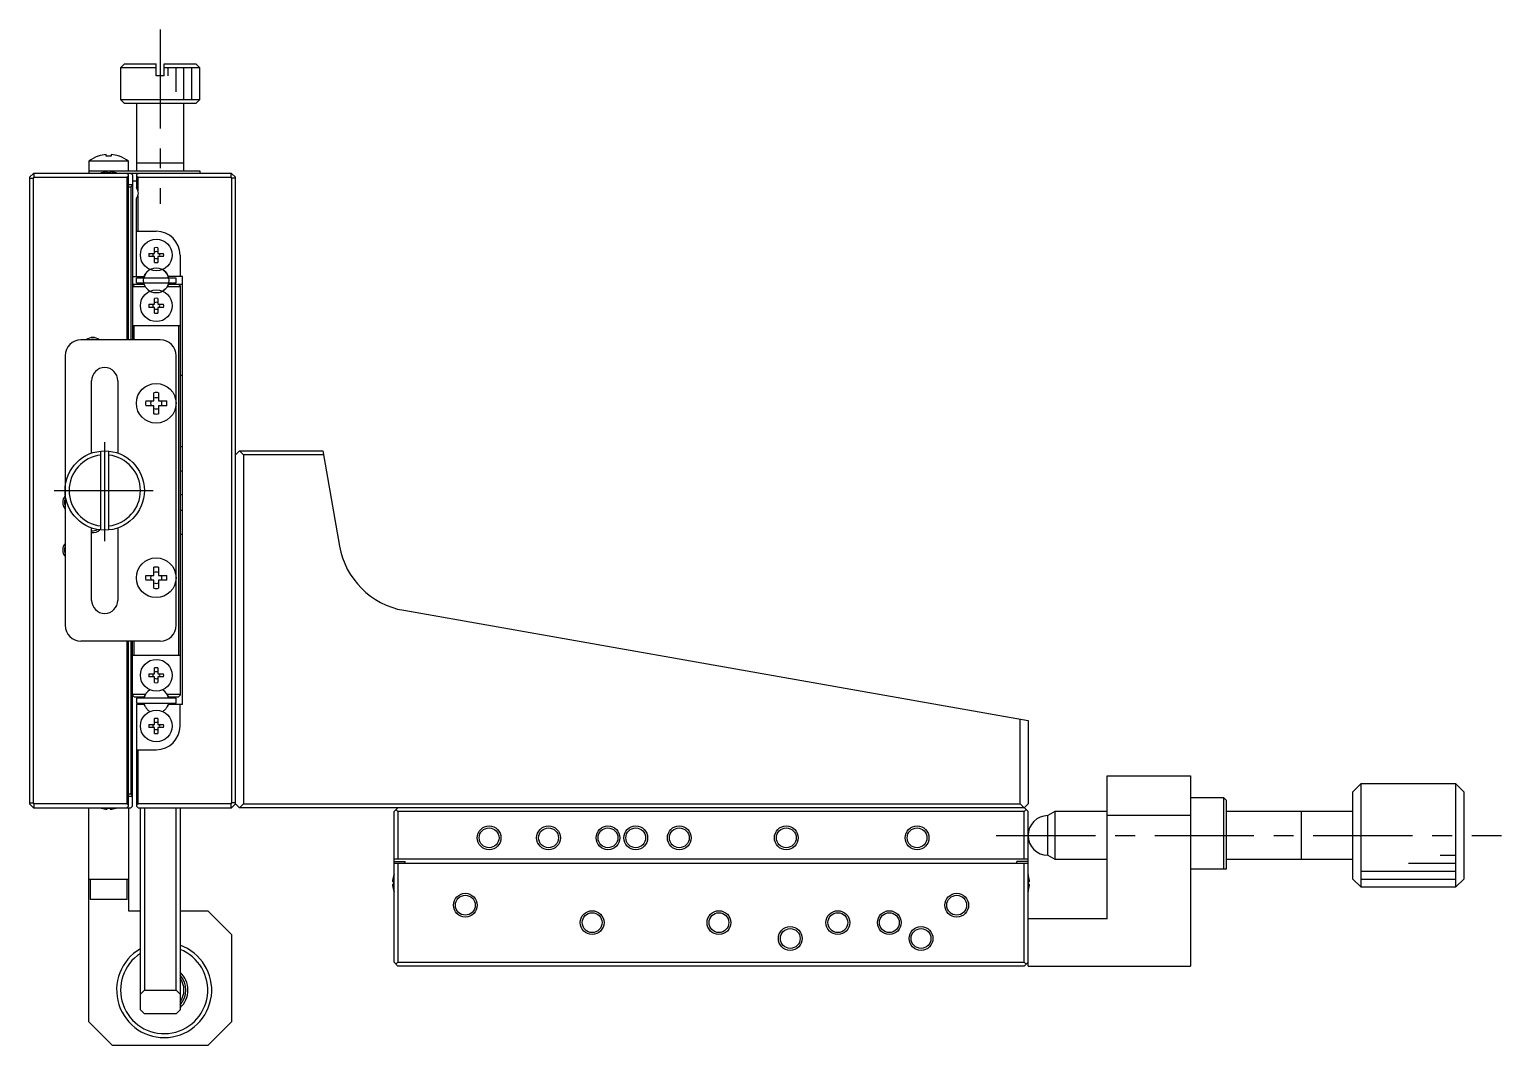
# Model space of a CAD drawing. Extents: x -371 to 381, y 89 to 685.
# Drawn here: x -370.8 to -185, y 337.2 to 465.4 of the extents above; entities that cross this region are included whole.
import ezdxf

# ---------------------------------------------------------------- set-up
doc = ezdxf.new("R2010")
doc.units = 0
doc.header["$LTSCALE"] = 10
doc.linetypes.add('CENTER', pattern=[2, 1.25, -0.25, 0.25, -0.25])
doc.layers.get('0').update_dxf_attribs({"linetype": 'CONTINUOUS'})
doc.layers.add('CENTER', color=1, linetype='CENTER')

msp = doc.modelspace()

# ---------------------------------------------------------------- linework, layer by layer
at = {"color": 7, "linetype": 'CONTINUOUS'}
for p, q in [((-358.762338, 461.020904), (-359.262338, 460.520904)), ((-358.762338, 461.020904), (-354.762338, 461.020904)), ((-354.762338, 459.520904), (-354.762338, 461.020904)), ((-353.762338, 461.020904), (-349.762338, 461.020904)), ((-353.762338, 459.520904), (-353.762338, 461.020904)), ((-349.262338, 460.520904), (-349.762338, 461.020904)), ((-354.762338, 460.520904), (-359.262338, 460.520904)), ((-359.262338, 460.520904), (-359.262338, 456.520904)), ((-353.762338, 459.520904), (-354.762338, 459.520904)), ((-349.262338, 460.520904), (-353.762338, 460.520904)), ((-349.262338, 456.520904), (-349.262338, 460.520904)), ((-359.262338, 456.520904), (-349.262338, 456.520904)), ((-359.262338, 456.520904), (-358.762338, 456.020904)), ((-349.762338, 456.020904), (-358.762338, 456.020904)), ((-357.262338, 456.020904), (-357.262338, 447.520904)), ((-351.262338, 447.520904), (-351.262338, 456.020904)), ((-349.762338, 456.020904), (-349.262338, 456.520904)), ((-361.062338, 449.386206), (-361.062338, 449.59834)), ((-360.462338, 449.59834), (-360.462338, 449.386206)), ((-358.262338, 448.743403), (-363.262338, 448.743403)), ((-363.262338, 448.743403), (-363.262338, 447.220904)), ((-362.078582, 449.386206), (-362.112338, 449.386206)), ((-360.462338, 449.386206), (-361.062338, 449.386206)), ((-359.412338, 449.386206), (-359.446093, 449.386206)), ((-358.262338, 447.520904), (-358.262338, 448.743403)), ((-351.262338, 448.520904), (-357.262338, 448.520904)), ((-370.762338, 446.720904), (-370.262338, 447.220904)), ((-370.762338, 446.720904), (-370.762338, 367.720904)), ((-370.762338, 446.620904), (-370.262338, 446.620904)), ((-345.262338, 447.220904), (-370.262338, 447.220904)), ((-370.262338, 446.620904), (-370.162338, 446.720904)), ((-370.262338, 367.820904), (-370.262338, 446.620904)), ((-370.162338, 446.720904), (-370.162338, 447.220904)), ((-370.162338, 446.720904), (-358.462338, 446.720904)), ((-363.262338, 447.520904), (-349.262338, 447.520904)), ((-361.691047, 447.276636), (-361.712338, 447.276636)), ((-360.962338, 447.276636), (-360.962338, 447.408379)), ((-360.562338, 447.276636), (-360.962338, 447.276636)), ((-360.562338, 447.408379), (-360.562338, 447.276636)), ((-359.812338, 447.276636), (-359.833629, 447.276636)), ((-358.262338, 447.020904), (-358.462338, 447.220904)), ((-358.462338, 446.720904), (-358.262338, 446.920904)), ((-358.462338, 446.720904), (-358.462338, 426.220904)), ((-358.262338, 426.220904), (-358.262338, 447.020904)), ((-358.262338, 445.820904), (-357.762338, 445.820904)), ((-357.762338, 447.020904), (-357.962338, 447.220904)), ((-357.762338, 447.020904), (-357.762338, 426.220904)), ((-357.262338, 446.220904), (-357.762338, 446.220904)), ((-357.062338, 447.220904), (-357.262338, 447.020904)), ((-357.262338, 447.020904), (-357.262338, 445.382341)), ((-357.262338, 446.920904), (-357.062338, 446.720904)), ((-357.062338, 446.720904), (-345.362338, 446.720904)), ((-357.062338, 445.033153), (-357.062338, 446.720904)), ((-349.262338, 447.520904), (-349.262338, 447.220904)), ((-345.362338, 447.220904), (-345.362338, 446.720904)), ((-345.362338, 446.720904), (-345.262338, 446.620904)), ((-344.762338, 446.720904), (-345.262338, 447.220904)), ((-344.762338, 446.620904), (-345.262338, 446.620904)), ((-345.262338, 446.620904), (-345.262338, 367.820904)), ((-344.762338, 367.720904), (-344.762338, 446.720904)), ((-358.262338, 445.520904), (-357.962338, 445.520904)), ((-357.762338, 445.720904), (-357.962338, 445.520904)), ((-357.962338, 445.520904), (-357.962338, 426.220904)), ((-357.262338, 434.220904), (-357.262338, 444.059466)), ((-357.062338, 439.920904), (-357.062338, 444.408654)), ((-357.262338, 439.920904), (-354.762338, 439.920904)), ((-355.691047, 437.120904), (-354.962338, 437.120904)), ((-354.962338, 436.720904), (-355.691047, 436.720904)), ((-354.962338, 437.120904), (-354.962338, 437.849612)), ((-354.962338, 435.992195), (-354.962338, 436.720904)), ((-354.562338, 437.849612), (-354.562338, 437.120904)), ((-354.562338, 437.120904), (-353.833629, 437.120904)), ((-353.833629, 436.720904), (-354.562338, 436.720904)), ((-354.562338, 436.720904), (-354.562338, 435.992195)), ((-351.762338, 436.920904), (-351.762338, 434.220904)), ((-357.762338, 434.220904), (-356.30675, 434.220904)), ((-357.762338, 433.020904), (-357.562338, 433.220904)), ((-356.30675, 433.220904), (-357.762338, 433.220904)), ((-356.133526, 432.920904), (-357.762338, 432.920904)), ((-352.262338, 434.020904), (-357.262338, 434.020904)), ((-357.262338, 433.420904), (-357.262338, 434.020904)), ((-357.262338, 433.420904), (-352.262338, 433.420904)), ((-356.137153, 434.514654), (-356.30675, 434.220904)), ((-356.137153, 432.927154), (-356.30675, 433.220904)), ((-351.762338, 432.920904), (-353.39115, 432.920904)), ((-353.217926, 434.220904), (-353.387522, 434.514654)), ((-353.217926, 433.220904), (-353.387522, 432.927154)), ((-351.462338, 434.220904), (-353.217926, 434.220904)), ((-351.462338, 433.220904), (-353.217926, 433.220904)), ((-352.262338, 433.420904), (-352.262338, 434.020904)), ((-351.762338, 433.020904), (-351.962338, 433.220904)), ((-351.762338, 433.020904), (-351.762338, 381.420904)), ((-351.462338, 380.220904), (-351.462338, 434.220904)), ((-354.962338, 430.720904), (-354.962338, 431.449612)), ((-354.562338, 431.449612), (-354.562338, 430.720904)), ((-355.691047, 430.720904), (-354.962338, 430.720904)), ((-354.962338, 430.320904), (-355.691047, 430.320904)), ((-354.962338, 429.592195), (-354.962338, 430.320904)), ((-354.562338, 430.720904), (-353.833629, 430.720904)), ((-353.833629, 430.320904), (-354.562338, 430.320904)), ((-354.562338, 430.320904), (-354.562338, 429.592195)), ((-357.762338, 428.020904), (-351.762338, 428.020904)), ((-357.562338, 426.220904), (-357.562338, 428.020904)), ((-351.962338, 428.020904), (-351.962338, 386.420904)), ((-354.262338, 426.220904), (-364.262338, 426.220904)), ((-366.262338, 424.220904), (-366.262338, 390.220904)), ((-352.262338, 390.220904), (-352.262338, 424.220904)), ((-351.462338, 421.720904), (-351.762338, 421.720904)), ((-362.912338, 411.940808), (-362.912338, 421.070904)), ((-359.612338, 421.070904), (-359.612338, 411.940808)), ((-356.078582, 418.520904), (-355.062338, 418.520904)), ((-355.062338, 418.520904), (-355.062338, 419.537148)), ((-354.462338, 419.537148), (-354.462338, 418.520904)), ((-354.462338, 418.520904), (-353.446093, 418.520904)), ((-355.062338, 417.920904), (-356.078582, 417.920904)), ((-355.062338, 416.904659), (-355.062338, 417.920904)), ((-354.462338, 417.920904), (-354.462338, 416.904659)), ((-353.446093, 417.920904), (-354.462338, 417.920904)), ((-351.462338, 412.720904), (-351.762338, 412.720904)), ((-361.761959, 402.245928), (-361.762717, 412.195803)), ((-360.761958, 402.246005), (-360.76273, 412.195879)), ((-344.262338, 412.220904), (-344.762338, 411.720904)), ((-343.762338, 411.720904), (-344.262338, 412.220904)), ((-344.262338, 412.220904), (-333.762338, 412.220904)), ((-333.674174, 411.720904), (-343.762338, 411.720904)), ((-343.762338, 411.720904), (-343.762338, 367.720904)), ((-333.762338, 412.220904), (-331.646641, 400.222257)), ((-351.762338, 409.720904), (-351.462338, 409.720904)), ((-351.762338, 406.720904), (-351.462338, 406.720904)), ((-351.462338, 404.720904), (-351.762338, 404.720904)), ((-362.912338, 393.370904), (-362.912338, 402.500999)), ((-359.612338, 402.500999), (-359.612338, 393.370904)), ((-351.762338, 401.720904), (-351.462338, 401.720904)), ((-355.062338, 396.520904), (-355.062338, 397.537148)), ((-354.462338, 397.537148), (-354.462338, 396.520904)), ((-356.078582, 396.520904), (-355.062338, 396.520904)), ((-355.062338, 395.920904), (-356.078582, 395.920904)), ((-355.062338, 394.904659), (-355.062338, 395.920904)), ((-354.462338, 396.520904), (-353.446093, 396.520904)), ((-354.462338, 395.920904), (-354.462338, 394.904659)), ((-353.446093, 395.920904), (-354.462338, 395.920904)), ((-323.535057, 392.110661), (-244.762338, 378.220904)), ((-354.262338, 388.220904), (-364.262338, 388.220904)), ((-358.462338, 388.220904), (-358.462338, 367.720904)), ((-358.262338, 367.420904), (-358.262338, 388.220904)), ((-357.962338, 388.220904), (-357.962338, 368.920904)), ((-357.762338, 367.420904), (-357.762338, 388.220904)), ((-357.562338, 386.420904), (-357.562338, 388.220904)), ((-351.762338, 386.420904), (-357.762338, 386.420904)), ((-354.962338, 384.120904), (-354.962338, 384.849612)), ((-354.562338, 384.849612), (-354.562338, 384.120904)), ((-355.691047, 384.120904), (-354.962338, 384.120904)), ((-354.962338, 383.720904), (-355.691047, 383.720904)), ((-354.962338, 382.992195), (-354.962338, 383.720904)), ((-354.562338, 384.120904), (-353.833629, 384.120904)), ((-353.833629, 383.720904), (-354.562338, 383.720904)), ((-354.562338, 383.720904), (-354.562338, 382.992195)), ((-357.762338, 381.520904), (-356.133526, 381.520904)), ((-357.562338, 381.220904), (-357.762338, 381.420904)), ((-357.562338, 381.220904), (-356.30675, 381.220904)), ((-352.262338, 381.020904), (-357.262338, 381.020904)), ((-357.262338, 381.020904), (-357.262338, 380.420904)), ((-356.30675, 381.220904), (-356.137153, 381.514654)), ((-353.39115, 381.520904), (-351.762338, 381.520904)), ((-353.387522, 381.514654), (-353.217926, 381.220904)), ((-353.217926, 381.220904), (-351.962338, 381.220904)), ((-352.262338, 380.420904), (-352.262338, 381.020904)), ((-351.762338, 381.420904), (-351.962338, 381.220904)), ((-357.262338, 380.420904), (-352.262338, 380.420904)), ((-356.30675, 380.220904), (-357.262338, 380.220904)), ((-357.262338, 380.220904), (-357.262338, 367.420904)), ((-356.137153, 379.927154), (-356.30675, 380.220904)), ((-353.217926, 380.220904), (-353.387522, 379.927154)), ((-351.462338, 380.220904), (-353.217926, 380.220904)), ((-351.762338, 377.520904), (-351.762338, 380.220904)), ((-355.691047, 377.720904), (-354.962338, 377.720904)), ((-354.962338, 377.320904), (-355.691047, 377.320904)), ((-354.962338, 377.720904), (-354.962338, 378.449612)), ((-354.962338, 376.592195), (-354.962338, 377.320904)), ((-354.562338, 378.449612), (-354.562338, 377.720904)), ((-354.562338, 377.720904), (-353.833629, 377.720904)), ((-353.833629, 377.320904), (-354.562338, 377.320904)), ((-354.562338, 377.320904), (-354.562338, 376.592195)), ((-245.762338, 367.720904), (-245.762338, 378.397231)), ((-244.762338, 378.220904), (-244.762338, 367.720904)), ((-357.262338, 374.520904), (-354.762338, 374.520904)), ((-357.062338, 367.720904), (-357.062338, 374.520904)), ((-234.762338, 371.220904), (-224.262338, 371.220904)), ((-234.762338, 353.220904), (-234.762338, 371.220904)), ((-224.262338, 371.220904), (-224.262338, 347.220904)), ((-202.762338, 370.220904), (-203.762338, 369.220904)), ((-190.762338, 370.220904), (-202.762338, 370.220904)), ((-202.762338, 370.220904), (-202.762338, 357.220904)), ((-190.762338, 357.220904), (-190.762338, 370.220904)), ((-189.762338, 369.220904), (-190.762338, 370.220904)), ((-370.762338, 367.820904), (-370.262338, 367.820904)), ((-370.162338, 367.720904), (-370.262338, 367.820904)), ((-357.962338, 368.920904), (-358.262338, 368.920904)), ((-357.762338, 368.620904), (-358.262338, 368.620904)), ((-357.962338, 368.920904), (-357.762338, 368.720904)), ((-345.262338, 367.820904), (-345.362338, 367.720904)), ((-344.762338, 367.820904), (-345.262338, 367.820904)), ((-220.062338, 368.470904), (-224.262338, 368.470904)), ((-220.062338, 359.470904), (-220.062338, 368.470904)), ((-219.762338, 368.170904), (-220.062338, 368.470904)), ((-219.762338, 368.170904), (-219.762338, 359.470904)), ((-203.762338, 358.220904), (-203.762338, 369.220904)), ((-189.762338, 369.220904), (-189.762338, 358.220904)), ((-370.762338, 367.720904), (-370.262338, 367.220904)), ((-370.262338, 367.220904), (-357.962338, 367.220904)), ((-358.462338, 367.720904), (-370.162338, 367.720904)), ((-370.162338, 367.220904), (-370.162338, 367.720904)), ((-363.262338, 340.220904), (-363.262338, 367.220904)), ((-361.712338, 367.165171), (-361.691047, 367.165171)), ((-360.962338, 367.165171), (-360.562338, 367.165171)), ((-360.962338, 367.033428), (-360.962338, 367.165171)), ((-360.562338, 367.165171), (-360.562338, 367.033428)), ((-359.833629, 367.165171), (-359.812338, 367.165171)), ((-358.262338, 367.520904), (-358.462338, 367.720904)), ((-358.462338, 367.220904), (-358.262338, 367.420904)), ((-358.262338, 367.220904), (-358.262338, 354.220904)), ((-357.962338, 367.220904), (-357.762338, 367.420904)), ((-357.062338, 367.720904), (-357.262338, 367.520904)), ((-357.262338, 367.420904), (-357.062338, 367.220904)), ((-345.362338, 367.720904), (-357.062338, 367.720904)), ((-357.062338, 367.220904), (-345.262338, 367.220904)), ((-356.762338, 341.720904), (-356.762338, 367.220904)), ((-356.262338, 367.220904), (-356.262338, 344.220904)), ((-352.262338, 344.220904), (-352.262338, 367.220904)), ((-351.762338, 367.220904), (-351.762338, 341.720904)), ((-345.362338, 367.720904), (-345.362338, 367.220904)), ((-344.762338, 367.720904), (-345.262338, 367.220904)), ((-344.762338, 367.720904), (-344.262338, 367.220904)), ((-344.262338, 367.220904), (-343.762338, 367.720904)), ((-245.262338, 367.220904), (-344.262338, 367.220904)), ((-343.762338, 367.720904), (-245.762338, 367.720904)), ((-324.762338, 366.720904), (-324.262338, 367.220904)), ((-324.762338, 347.720904), (-324.762338, 366.720904)), ((-324.262338, 366.720904), (-324.512338, 366.970904)), ((-324.262338, 366.720904), (-324.262338, 360.720904)), ((-245.262338, 366.720904), (-324.262338, 366.720904)), ((-245.762338, 367.720904), (-244.762338, 366.720904)), ((-245.262338, 367.220904), (-244.762338, 367.720904)), ((-245.012338, 366.970904), (-245.262338, 366.720904)), ((-245.262338, 360.720904), (-245.262338, 366.720904)), ((-244.762338, 347.220904), (-244.762338, 366.720904)), ((-241.396312, 366.720904), (-242.262338, 366.220904)), ((-242.262338, 361.220904), (-242.262338, 366.220904)), ((-234.762338, 366.720904), (-241.396312, 366.720904)), ((-241.396312, 366.720904), (-241.396312, 360.720904)), ((-224.262338, 366.220904), (-234.762338, 366.220904)), ((-203.762338, 366.720904), (-219.762338, 366.720904)), ((-244.762338, 360.720904), (-324.762338, 360.720904)), ((-324.762338, 360.420904), (-323.362338, 360.420904)), ((-323.362338, 360.220904), (-323.362338, 360.420904)), ((-246.162338, 360.220904), (-246.162338, 360.420904)), ((-244.762338, 360.420904), (-246.162338, 360.420904)), ((-242.262338, 361.220904), (-241.396312, 360.720904)), ((-241.396312, 360.720904), (-234.762338, 360.720904)), ((-219.762338, 360.720904), (-203.762338, 360.720904)), ((-324.836482, 358.60952), (-324.831859, 358.607265)), ((-324.762338, 360.220904), (-244.762338, 360.220904)), ((-324.262338, 360.220904), (-324.262338, 347.720904)), ((-245.262338, 347.720904), (-245.262338, 360.220904)), ((-244.692816, 358.607265), (-244.688194, 358.60952)), ((-219.762338, 359.470904), (-224.262338, 359.470904)), ((-363.262338, 358.220904), (-358.262338, 358.220904)), ((-363.112338, 358.220904), (-363.112338, 355.620904)), ((-358.412338, 355.620904), (-358.412338, 358.220904)), ((-324.952197, 357.900904), (-324.831859, 357.900904)), ((-324.831859, 357.540904), (-324.952197, 357.540904)), ((-324.831859, 356.834542), (-324.836482, 356.832288)), ((-324.831859, 357.900904), (-324.831859, 357.540904)), ((-244.692816, 357.900904), (-244.572479, 357.900904)), ((-244.692816, 357.540904), (-244.692816, 357.900904)), ((-244.572479, 357.540904), (-244.692816, 357.540904)), ((-244.688194, 356.832288), (-244.692816, 356.834542)), ((-203.762338, 358.220904), (-202.762338, 357.220904)), ((-202.762338, 357.220904), (-190.762338, 357.220904)), ((-190.762338, 357.220904), (-189.762338, 358.220904)), ((-358.412338, 355.620904), (-363.112338, 355.620904)), ((-358.262338, 354.220904), (-356.762338, 354.220904)), ((-351.762338, 354.220904), (-348.262338, 354.220904)), ((-345.262338, 351.220904), (-348.262338, 354.220904)), ((-234.762338, 353.220904), (-244.762338, 353.220904)), ((-345.262338, 351.220904), (-345.262338, 340.220904)), ((-324.262338, 347.220904), (-324.762338, 347.720904)), ((-324.262338, 347.720904), (-324.512338, 347.470904)), ((-324.262338, 347.720904), (-245.262338, 347.720904)), ((-245.012338, 347.470904), (-245.262338, 347.720904)), ((-245.262338, 347.220904), (-244.762338, 347.720904)), ((-245.262338, 347.220904), (-324.262338, 347.220904)), ((-244.762338, 347.220904), (-224.262338, 347.220904)), ((-356.262338, 344.220904), (-356.762338, 343.720904)), ((-356.262338, 344.220904), (-352.262338, 344.220904)), ((-351.762338, 343.720904), (-352.262338, 344.220904)), ((-363.262338, 340.220904), (-360.262338, 337.220904)), ((-356.762338, 341.720904), (-356.262338, 341.220904)), ((-352.262338, 341.220904), (-356.262338, 341.220904)), ((-352.262338, 341.220904), (-351.762338, 341.720904)), ((-348.262338, 337.220904), (-345.262338, 340.220904)), ((-348.262338, 337.220904), (-360.262338, 337.220904))]:
    msp.add_line(p, q, dxfattribs=at)
at = {"color": 3, "linetype": 'CONTINUOUS'}
for p, q in [((-353.262338, 459.520904), (-353.262338, 460.520904)), ((-352.262338, 457.520904), (-352.262338, 460.520904)), ((-351.262338, 456.520904), (-351.262338, 460.520904)), ((-350.262338, 456.520904), (-350.262338, 460.520904)), ((-210.262338, 360.720899), (-210.262338, 366.720909)), ((-192.762338, 361.220904), (-190.762338, 361.220904)), ((-202.762338, 359.220904), (-190.762338, 359.220904)), ((-196.762338, 360.220904), (-190.762338, 360.220904)), ((-202.762338, 358.220904), (-190.762338, 358.220904))]:
    msp.add_line(p, q, dxfattribs=at)
at = {"color": 7, "linetype": 'CONTINUOUS'}
for centre, radius in [((-354.762338, 436.920904), 2), ((-354.762338, 433.720905), 1.5875), ((-354.762338, 430.520904), 2), ((-354.762338, 418.220904), 2.5), ((-361.262338, 407.220904), 5), ((-354.762338, 396.220904), 2.5), ((-354.762338, 383.920904), 2), ((-354.762338, 377.520904), 2), ((-312.762338, 363.420904), 1.25), ((-305.262338, 363.420904), 1.25), ((-297.762338, 363.420904), 1.25), ((-294.262338, 363.420904), 1.25), ((-288.762338, 363.420904), 1.25), ((-275.262338, 363.420904), 1.25), ((-258.762338, 363.420904), 1.25), ((-315.762338, 354.920904), 1.25), ((-253.762338, 354.920904), 1.25), ((-299.762338, 352.720904), 1.25), ((-283.762338, 352.720904), 1.25), ((-268.762338, 352.720904), 1.25), ((-262.262338, 352.720904), 1.25), ((-274.762338, 350.720904), 1.25), ((-258.262338, 350.720904), 1.25)]:
    msp.add_circle(centre, radius, dxfattribs=at)
at = {"color": 3, "linetype": 'CONTINUOUS'}
for centre in [(-312.762338, 363.420904), (-305.262338, 363.420904), (-297.762338, 363.420904), (-294.262338, 363.420904), (-288.762338, 363.420904), (-275.262338, 363.420904), (-258.762338, 363.420904), (-315.762338, 354.920904), (-253.762338, 354.920904), (-299.762338, 352.720904), (-283.762338, 352.720904), (-268.762338, 352.720904), (-262.262338, 352.720904), (-274.762338, 350.720904), (-258.262338, 350.720904)]:
    msp.add_circle(centre, 1.5, dxfattribs=at)
at = {"color": 7, "linetype": 'CONTINUOUS'}
for centre, radius, start, end in [((-360.762338, 445.620904), 3.988734, 94.313394, 109.268203), ((-360.762338, 445.620904), 3.988734, 70.731797, 85.686606), ((-360.762338, 445.620904), 4, 109.724634, 128.682187), ((-360.762338, 445.620904), 4, 51.317813, 70.275366), ((-360.762338, 444.220904), 3.2, 107.270005, 110.364135), ((-360.762338, 444.220904), 3.193744, 93.59035, 106.905258), ((-360.762338, 444.220904), 3.193744, 73.094742, 86.40965), ((-360.762338, 444.220904), 3.2, 69.635865, 72.729995), ((-358.012338, 444.720904), 1, 318.590378, 41.409622), ((-354.762338, 436.920904), 3, 0, 90), ((-354.762338, 436.920904), 0.95, 167.846803, 192.153197), ((-354.762338, 436.920904), 0.435085, 152.633517, 207.366483), ((-354.762338, 436.920904), 0.95, 77.846803, 102.153197), ((-354.762338, 436.920904), 0.435085, 62.633517, 117.366483), ((-354.762338, 436.920904), 0.435085, 242.633517, 297.366483), ((-354.762338, 436.920904), 0.435085, 332.633517, 27.366483), ((-354.762338, 436.920904), 0.95, 347.846803, 12.153197), ((-354.762338, 433.720905), 1.5875, 120.433263, 169.106985), ((-354.647433, 433.605999), 1.75, 121.881533, 135), ((-354.762338, 436.920904), 0.95, 257.846803, 282.153197), ((-354.762338, 433.720905), 1.5875, 10.89305, 59.566737), ((-354.877243, 433.605999), 1.75, 45, 58.118467), ((-354.762338, 433.720904), 1.5875, 315, 329.739186), ((-354.647433, 433.835808), 1.75, 225, 238.118467), ((-354.762338, 430.520904), 0.95, 77.846803, 102.153197), ((-354.762338, 430.520904), 0.435085, 62.633517, 117.366483), ((-354.877243, 433.835808), 1.75, 301.881533, 315), ((-354.762338, 430.520904), 0.95, 167.846803, 192.153197), ((-354.762338, 430.520904), 0.435085, 152.633517, 207.366483), ((-354.762338, 430.520904), 0.435085, 242.633517, 297.366483), ((-354.762338, 430.520904), 0.95, 257.846803, 282.153197), ((-354.762338, 430.520904), 0.435085, 332.633517, 27.366483), ((-354.762338, 430.520904), 0.95, 347.846803, 12.153197), ((-364.262338, 424.220904), 2, 90, 180), ((-362.762338, 425.220904), 1.075, 68.471096, 111.528904), ((-354.262338, 424.220904), 2, 0, 90), ((-361.262338, 421.070904), 1.65, 0, 180), ((-354.762338, 418.220904), 1.35, 167.160412, 192.839588), ((-354.762338, 418.220904), 0.708484, 154.948092, 205.051908), ((-354.762338, 418.220904), 1.35, 77.160412, 102.839588), ((-354.762338, 418.220904), 0.708484, 64.948092, 115.051908), ((-354.762338, 418.220904), 0.708484, 334.948092, 25.051908), ((-354.762338, 418.220904), 1.35, 347.160412, 12.839588), ((-354.762338, 418.220904), 0.708484, 244.948092, 295.051908), ((-354.762338, 418.220904), 1.35, 257.160412, 282.839588), ((-361.262338, 407.220904), 4.5, 96.383742, 263.625002), ((-361.262338, 407.220904), 4.5, 276.383742, 83.625002), ((-365.262338, 405.720904), 1.075, 158.471096, 201.528904), ((-362.762338, 403.220904), 1.075, 261.979067, 301.920203), ((-365.262338, 399.720904), 1.075, 158.471096, 201.528904), ((-321.798575, 401.958737), 10, 190, 260), ((-354.762338, 396.220904), 1.35, 77.160412, 102.839588), ((-354.762338, 396.220904), 1.35, 167.160412, 192.839588), ((-354.762338, 396.220904), 0.708484, 154.948092, 205.051908), ((-354.762338, 396.220904), 0.708484, 64.948092, 115.051908), ((-354.762338, 396.220904), 0.708484, 334.948092, 25.051908), ((-354.762338, 396.220904), 1.35, 347.160412, 12.839588), ((-354.762338, 396.220904), 0.708484, 244.948092, 295.051908), ((-354.762338, 396.220904), 1.35, 257.160412, 282.839588), ((-361.262338, 393.370904), 1.65, 180, 0), ((-364.262338, 390.220904), 2, 180, 270), ((-354.262338, 390.220904), 2, 270, 0), ((-354.762338, 383.920904), 0.95, 77.846803, 102.153197), ((-354.762338, 383.920904), 0.95, 167.846803, 192.153197), ((-354.762338, 383.920904), 0.435085, 152.633517, 207.366483), ((-354.762338, 383.920904), 0.435085, 62.633517, 117.366483), ((-354.762338, 383.920904), 0.435085, 242.633517, 297.366483), ((-354.762338, 383.920904), 0.95, 257.846803, 282.153197), ((-354.762338, 383.920904), 0.435085, 332.633517, 27.366483), ((-354.762338, 383.920904), 0.95, 347.846803, 12.153197), ((-354.762338, 380.720905), 1.5875, 120.433263, 169.106999), ((-354.647433, 380.605999), 1.75, 121.881533, 135), ((-354.762338, 380.720905), 1.5875, 10.893001, 59.566737), ((-354.877243, 380.605999), 1.75, 45, 58.118467), ((-354.762338, 380.720905), 1.5875, 190.893173, 210), ((-354.762338, 380.720904), 1.5875, 210, 225), ((-354.762338, 380.720905), 1.5875, 225.000026, 239.566818), ((-354.647433, 380.835808), 1.75, 225, 238.118467), ((-354.762338, 380.720905), 1.5875, 300.433182, 315.00025), ((-354.877243, 380.835808), 1.75, 301.881533, 315), ((-354.762338, 380.720904), 1.5875, 315, 330), ((-354.762338, 380.720905), 1.5875, 329.999969, 349.106827), ((-354.762338, 377.520904), 0.95, 167.846803, 192.153197), ((-354.762338, 377.520904), 0.435085, 152.633517, 207.366483), ((-354.762338, 377.520904), 0.95, 77.846803, 102.153197), ((-354.762338, 377.520904), 0.435085, 62.633517, 117.366483), ((-354.762338, 377.520904), 0.435085, 242.633517, 297.366483), ((-354.762338, 377.520904), 3, 270, 0), ((-354.762338, 377.520904), 0.435085, 332.633517, 27.366483), ((-354.762338, 377.520904), 0.95, 347.846803, 12.153197), ((-354.762338, 377.520904), 0.95, 257.846803, 282.153197), ((-360.762338, 370.220904), 3.2, 249.635865, 252.729995), ((-360.762338, 370.220904), 3.193744, 253.094742, 266.40965), ((-360.762338, 370.220904), 3.193744, 273.59035, 286.905258), ((-360.762338, 370.220904), 3.2, 287.270005, 290.364135), ((-242.262338, 363.720904), 2.5, 90, 270), ((-321.762338, 357.720904), 3.194933, 163.893288, 176.770291), ((-321.762338, 357.720904), 3.2, 159.635865, 163.877467), ((-247.762338, 357.720904), 3.2, 16.122533, 20.364135), ((-247.762338, 357.720904), 3.194933, 3.229709, 16.106712), ((-321.762338, 357.720904), 3.194933, 183.229709, 196.106712), ((-321.762338, 357.720904), 3.2, 196.122533, 200.364135), ((-247.762338, 357.720904), 3.2, 339.635865, 343.877467), ((-247.762338, 357.720904), 3.194933, 343.893288, 356.770291), ((-353.762338, 344.220904), 6, 120, 70.528779), ((-353.762338, 344.220904), 5.5, 123.055731, 68.676314), ((-353.762338, 344.220904), 3, 311.810315, 48.189685), ((-353.762338, 344.220904), 2.5, 323.130102, 36.869898)]:
    msp.add_arc(centre, radius, start, end, dxfattribs=at)
at = {"color": 3, "linetype": 'CONTINUOUS'}
for centre, radius, start, end in [((-362.762338, 425.220904), 1.3, 50.284863, 129.715137), ((-365.262338, 405.720904), 1.3, 140.284863, 219.715137), ((-362.762338, 403.220904), 1.3, 263.37419, 312.452238), ((-365.262338, 399.720904), 1.3, 140.284863, 219.715137), ((-353.762338, 344.220904), 2.75, 316.658242, 43.341758)]:
    msp.add_arc(centre, radius, start, end, dxfattribs=at)
at = {"layer": 'CENTER', "color": 1, "linetype": 'CENTER'}
for p, q in [((-354.262338, 465.370904), (-354.262338, 443.370904)), ((-361.262338, 400.820904), (-361.262338, 413.620904)), ((-367.662338, 407.220904), (-354.862338, 407.220904)), ((-248.762338, 363.720904), (-185.012338, 363.720904))]:
    msp.add_line(p, q, dxfattribs=at)

doc.saveas('drawing.dxf')
